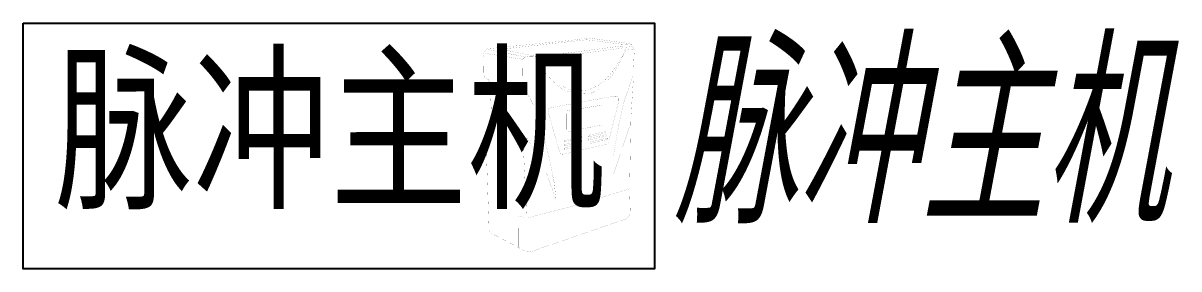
# Model space of a CAD drawing. Header units: millimetres. Extents: x -124346 to 101329, y -150859 to 114847.
# Drawn here: x -118353 to -97876, y -123355 to -118999 of the extents above; entities that cross this region are included whole.
import ezdxf

# ---------------------------------------------------------------- set-up
doc = ezdxf.new("R2010")
doc.units = ezdxf.units.MM
for name, color, linetype in [('EQUIP-通讯', 7, 'Continuous'), ('电子围栏', 7, 'Continuous'), ('电子围栏HTL', 5, 'Continuous')]:
    doc.layers.add(name, color=color, linetype=linetype)
doc.styles.add('RD-FW-400', font='gbeitc.shx', dxfattribs={"width": 0.8, "height": 400, "bigfont": 'HZTXT.shx'})

# ---------------------------------------------------------------- blocks, each defined once
blk = doc.blocks.new('A$C17E36CCC')
at = {"layer": '电子围栏HTL', "const_width": 10}
for points in [[(658, 25646), (363, 25522), (192, 25272), (192, 25075), (85, 25048), (6, 24476), (144, 24476), (117, 22185), (257, 22060), (423, 21911), (589, 21841), (757, 21683), (886, 21488), (931, 21214), (1195, 14588), (1122, 14306), (813, 14125), (397, 14125), (796, 2688), (905, 2520), (1059, 2398), (1211, 2278), (4498, 565), (5444, 55), (5645, 5), (5900, 37), (6236, 80), (6434, 163), (18094, 4183), (18330, 4357), (18482, 4578), (18611, 4765), (18518, 7994), (18695, 17080), (18979, 21568), (18983, 22892), (19125, 25527), (18968, 25961), (18755, 26185), (18453, 26308), (13284, 27013), (11619, 26768), (658, 25646)], [(192, 25075), (5036, 24318)], [(511, 25584), (5337, 24625)], [(6993, 24636), (6986, 24470), (7157, 24373), (17441, 25716), (17721, 25818)], [(18007, 26128), (18755, 26185)], [(18077, 25837), (19099, 25961)], [(18077, 25623), (19125, 25527)], [(6585, 24718), (5876, 24707), (5337, 24625), (5036, 24318), (5036, 24003), (5066, 20973), (5066, 14279), (5544, 4311), (5544, 55)]]:
    blk.add_lwpolyline(points, dxfattribs=at)
at = {"layer": '电子围栏HTL', "color": 9, "const_width": 10}
for points in [[(6585, 24718), (7538, 22966), (9369, 20990), (10461, 20325), (12273, 19974), (13669, 20033), (14665, 20554), (15892, 21791), (16459, 22473), (17431, 24205), (17985, 25380), (18077, 25623), (18077, 26052), (17938, 26203), (17461, 26226), (13086, 26778), (2279, 25591), (6585, 24718)], [(6585, 24718), (6993, 24636), (17445, 25980), (17662, 25907), (17780, 25730), (17780, 25628), (17780, 25459), (17985, 25380)], [(17985, 25380), (16787, 23399), (16514, 22948), (15492, 21768), (14558, 21013), (13352, 20458), (11825, 20309), (10734, 20569), (9774, 21078), (9369, 20990)], [(18981, 22230), (18276, 20339), (17773, 18832), (17413, 17174), (17056, 15527), (16472, 12027), (16472, 9702), (17248, 12060), (17702, 13437), (18682, 16415)], [(5066, 20973), (6028, 19267), (7083, 17094), (7691, 14634), (8416, 11700), (9010, 8702), (9240, 6619)], [(8578, 18207), (8332, 18112), (8205, 17826), (8292, 17509), (9695, 12557), (9819, 12387), (10044, 12337), (10324, 12367), (15559, 13579), (15688, 13609), (15788, 13709), (15892, 13814), (15935, 13978), (15935, 14192), (17168, 19106), (17158, 19389), (17083, 19555), (16906, 19651), (16623, 19671), (16133, 19591), (8578, 18207)], [(10304, 14074), (10314, 13874), (12552, 14416), (12552, 14580), (10304, 14074)], [(13368, 14722), (13378, 14523), (15616, 15065), (15616, 15229), (13368, 14722)], [(13368, 14312), (13378, 14112), (15616, 14654), (15616, 14818), (13368, 14312)], [(5066, 14279), (5635, 14279), (6033, 13617), (6743, 12435), (7527, 10891), (8187, 9590), (8741, 7976), (9240, 6619)], [(10304, 13572), (10314, 13373), (12552, 13915), (12552, 14079), (10304, 13572)], [(10304, 13124), (10314, 12925), (12552, 13467), (12552, 13631), (10304, 13124)], [(13440, 13860), (13450, 13660), (15688, 14202), (15688, 14366), (13440, 13860)], [(4498, 565), (4512, 4463), (4594, 4588), (4695, 4588), (4900, 4435), (5182, 4330), (5474, 4330), (5699, 4321), (11374, 5787), (18519, 7967)]]:
    blk.add_lwpolyline(points, dxfattribs=at)
at = {"layer": '电子围栏HTL', "color": 8, "const_width": 10}
blk.add_lwpolyline([(10608, 17792), (10595, 15165), (15035, 16023), (15035, 18533), (10608, 17792)], dxfattribs=at)

msp = doc.modelspace()

# ---------------------------------------------------------------- linework, layer by layer
at = {"layer": '电子围栏', "color": 1, "linetype": 'ByBlock'}
msp.add_lwpolyline([(-118353, -118999), (-107168, -118999), (-107168, -123355), (-118353, -123355)], close=True, dxfattribs=at)

# ---------------------------------------------------------------- block references
at = {"layer": '电子围栏HTL', "color": 251, "xscale": 0.1404, "yscale": 0.1404, "zscale": 0.1404}
msp.add_blockref('A$C17E36CCC', (-110208, -123054), dxfattribs=at)

# ---------------------------------------------------------------- texts
at = {"layer": 'EQUIP-通讯', "ltscale": 10, "style": 'RD-FW-400', "width": 0.7}
msp.add_text('脉冲主机', height=3122.4, dxfattribs=at).set_placement((-106860, -122541))
at = {"layer": '电子围栏', "color": 1, "width": 0.8}
msp.add_text('脉冲主机', height=2340, rotation=0.0096, dxfattribs=at).set_placement((-117786, -122040))

doc.saveas('drawing.dxf')
